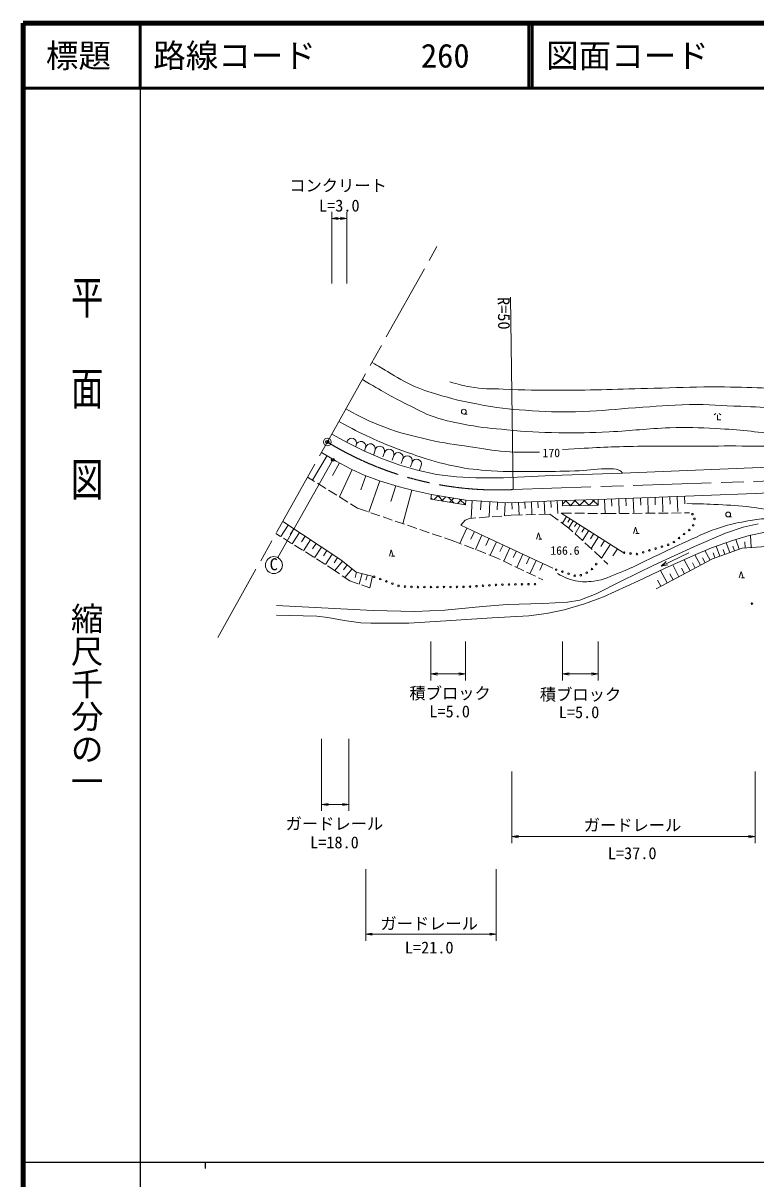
# Model space of a CAD drawing. Units: millimetres at full size, sheet at 1:1000; details may follow other scales. Extents: x 40000 to 680000, y 20000 to 380000.
# Drawn here: x 40000 to 152623, y 202409 to 380000 of the extents above; entities that cross this region are included whole.
import ezdxf
from ezdxf.enums import TextEntityAlignment as Align

# ---------------------------------------------------------------- set-up
doc = ezdxf.new("R2010")
doc.units = ezdxf.units.MM
doc.header["$LTSCALE"] = 1000
doc.header["$PDMODE"] = 32
doc.header["$PDSIZE"] = 500
doc.linetypes.add('CHAIN', pattern=[18.5, 12, -1.5, 3.5, -1.5])
for name, color, linetype, lineweight in [('M-BGD', 7, 'Continuous', 13), ('M-BMK', 2, 'CHAIN', 13), ('M-BMK-SRVR', 3, 'Continuous', 13), ('M-STR-HTXT', 7, 'Continuous', 13), ('M-STR-STRC', 7, 'Continuous', 13), ('M-TTL', 2, 'Continuous', 140), ('M-TTL-BAND', 7, 'Continuous', 25), ('M-TTL-LINE', 7, 'Continuous', 50)]:
    doc.layers.add(name, color=color, linetype=linetype, lineweight=lineweight)
doc.layers.add('M-OTRS', color=6, linetype='Continuous')
doc.layers.add('M-TTL-TXT', color=7, linetype='Continuous')
doc.styles.add('@ＭＳ ゴシック', font='')
doc.styles.add('ＭＳ ゴシック', font='')
doc.styles.get('@ＭＳ ゴシック').set_extended_font_data('@MS Gothic')
doc.styles.get('ＭＳ ゴシック').set_extended_font_data('MS Gothic')

# ---------------------------------------------------------------- blocks, each defined once
blk = doc.blocks.new('open_arrow')
at = {"color": 0, "linetype": 'Continuous', "lineweight": -2}
blk.add_lwpolyline([(7.5, 1.25), (0, 0), (7.5, -1.25)], dxfattribs=at)

msp = doc.modelspace()

# ---------------------------------------------------------------- hatches: boundary and pattern name
at = {"layer": 'M-BGD'}
h = msp.add_hatch(dxfattribs=at)
h.set_pattern_fill('USER', color=256, style=0, pattern_type=2)
h.set_pattern_definition([(45, (107978, 305959), (-707.1, 707.1), []), (315, (107978, 305959), (707.1, 707.1), [])])
h.paths.add_polyline_path([(107978, 305959), (108040, 306691), (102774, 307548), (102676, 306877)])
h = msp.add_hatch(dxfattribs=at)
h.set_pattern_fill('USER', color=256, style=0, pattern_type=2)
h.set_pattern_definition([(45, (128371, 305910), (-707.1, 707.1), []), (315, (128371, 305910), (707.1, 707.1), [])])
h.paths.add_polyline_path([(128371, 305910), (128371, 306783), (122895, 306658), (122905, 305833)])

# ---------------------------------------------------------------- linework, layer by layer
for p, q in [((107739, 319926), (108239, 319926)), ((146471, 320038), (146221, 319788)), ((146721, 319038), (146721, 319788)), ((147221, 319788), (146971, 320038)), ((147221, 319038), (146721, 319038)), ((89798, 315741), (89743, 315608)), ((91186, 315175), (91118, 314910)), ((92638, 314799), (92489, 314223)), ((94090, 314422), (93902, 313696)), ((86727, 313537), (84489, 309766)), ((95542, 314046), (95288, 313340)), ((96953, 313536), (96699, 312831)), ((98364, 313027), (98109, 312321)), ((88622, 312436), (87571, 310512)), ((90552, 311394), (88603, 307206)), ((99775, 312517), (99520, 311812)), ((101186, 312008), (100931, 311303)), ((83730, 310238), (84803, 309571)), ((85227, 309307), (86501, 308514)), ((92655, 310444), (91889, 308265)), ((94834, 309677), (93143, 304871)), ((86926, 308250), (88199, 307457)), ((97266, 308918), (96510, 306485)), ((99725, 308255), (98372, 303083)), ((140526, 307247), (140614, 304950)), ((141675, 307291), (141718, 306143)), ((88624, 307193), (89897, 306401)), ((90322, 306136), (91394, 305469)), ((91394, 305469), (92950, 304937)), ((109038, 306632), (108878, 303914)), ((110397, 306552), (110317, 305193)), ((111756, 306471), (111617, 304118)), ((112933, 306402), (112864, 305225)), ((114110, 306332), (113989, 304294)), ((115129, 306333), (115172, 305313)), ((116149, 306375), (116231, 304410)), ((117132, 306417), (117173, 305434)), ((118114, 306458), (118197, 304474)), ((119106, 306499), (119148, 305507)), ((120098, 306541), (120182, 304537)), ((121100, 306583), (121142, 305581)), ((122101, 306625), (122184, 304664)), ((129370, 306821), (129453, 304655)), ((130453, 306862), (130495, 305779)), ((131536, 306904), (131621, 304685)), ((132645, 306946), (132688, 305837)), ((133754, 306988), (133840, 304751)), ((134873, 307031), (134916, 305912)), ((135992, 307074), (136078, 304817)), ((137121, 307117), (137164, 305988)), ((138249, 307160), (138336, 304883)), ((139388, 307204), (139431, 306065)), ((93423, 304775), (94843, 304290)), ((95316, 304128), (96735, 303643)), ((107922, 303637), (108619, 303895)), ((108619, 303895), (109580, 303966)), ((110079, 304003), (111575, 304115)), ((112073, 304152), (113569, 304263)), ((114068, 304300), (115029, 304372)), ((115029, 304372), (116747, 304427)), ((117247, 304443), (118746, 304491)), ((119246, 304507), (120963, 304563)), ((120963, 304563), (122222, 303637)), ((122681, 304706), (132241, 298663)), ((122681, 304706), (124280, 304694)), ((123526, 304171), (122882, 303152)), ((124036, 303849), (123713, 303340)), ((124780, 304690), (126280, 304679)), ((126780, 304675), (128280, 304664)), ((128780, 304660), (130379, 304648)), ((130379, 304648), (131154, 304655)), ((131654, 304659), (133154, 304671)), ((133654, 304675), (135154, 304687)), ((135654, 304691), (137154, 304703)), ((137654, 304707), (139153, 304719)), ((139653, 304723), (141153, 304735)), ((141653, 304739), (142428, 304745)), ((148356, 304117), (148856, 304117)), ((80734, 302858), (79593, 301115)), ((81606, 302287), (81035, 301416)), ((97208, 303481), (98628, 302995)), ((99101, 302834), (100520, 302348)), ((100993, 302187), (102412, 301701)), ((108173, 302420), (107096, 300065)), ((122624, 303341), (123883, 302416)), ((124545, 303527), (123856, 302436)), ((123883, 302416), (124500, 301845)), ((125091, 303182), (124746, 302637)), ((125636, 302838), (124822, 301549)), ((126281, 302430), (125874, 301786)), ((126925, 302023), (125961, 300496)), ((133817, 301560), (134117, 302560)), ((134117, 302560), (134417, 301560)), ((78867, 301570), (79573, 301127)), ((79997, 300862), (81268, 300065)), ((82477, 301717), (81359, 300008)), ((83332, 301158), (82772, 300303)), ((84186, 300598), (83089, 298922)), ((102885, 301539), (104305, 301054)), ((104778, 300892), (106334, 300360)), ((106334, 300360), (107391, 299950)), ((109351, 301881), (108812, 300704)), ((110528, 301342), (109515, 299127)), ((111636, 300836), (111129, 299728)), ((112739, 300318), (111770, 298252)), ((118894, 300691), (119194, 301691)), ((119194, 301691), (119494, 300691)), ((119744, 300691), (119244, 300691)), ((124868, 301506), (125969, 300488)), ((126337, 300149), (127439, 299131)), ((127689, 301540), (127206, 300777)), ((128452, 301058), (127309, 299250)), ((129356, 300487), (128785, 299583)), ((134667, 301560), (134167, 301560)), ((148617, 298646), (148066, 300160)), ((150078, 299179), (149546, 300640)), ((150979, 299375), (150913, 300304)), ((151907, 299441), (151776, 301298)), ((81691, 299799), (82962, 299002)), ((83386, 298737), (84657, 297940)), ((85024, 300050), (84476, 299212)), ((85862, 299501), (84787, 297858)), ((86684, 298964), (86146, 298142)), ((87505, 298426), (86451, 296815)), ((96292, 298083), (96592, 299083)), ((96592, 299083), (96892, 298083)), ((107858, 299769), (109256, 299227)), ((109722, 299046), (111121, 298504)), ((113772, 299834), (113287, 298801)), ((114805, 299349), (113859, 297333)), ((115813, 298876), (115340, 297868)), ((116821, 298403), (115868, 296372)), ((127806, 298792), (128908, 297774)), ((130260, 299916), (128907, 297775)), ((131330, 299239), (130654, 298169)), ((142307, 298622), (138046, 296574)), ((145576, 297477), (144788, 298957)), ((146328, 297812), (146045, 298588)), ((147104, 298095), (146538, 299646)), ((147860, 298370), (147585, 299127)), ((149348, 298913), (149081, 299643)), ((85080, 297674), (86351, 296878)), ((86775, 296612), (87480, 296170)), ((88311, 297899), (87783, 297093)), ((89097, 297345), (87902, 295879)), ((89830, 296748), (89233, 296015)), ((97142, 298083), (96642, 298083)), ((111587, 298323), (112645, 297913)), ((112645, 297913), (113333, 297584)), ((113784, 297368), (115137, 296721)), ((117837, 297926), (117360, 296911)), ((118852, 297450), (117892, 295404)), ((119875, 296970), (119395, 295947)), ((129275, 297435), (129893, 296864)), ((138046, 296574), (138817, 297278)), ((138046, 296574), (139077, 296737)), ((140803, 294936), (139839, 296746)), ((142502, 295841), (141598, 297541)), ((143299, 296265), (142875, 297062)), ((144096, 296689), (143248, 298283)), ((144836, 297083), (144442, 297823)), ((87480, 296170), (88648, 295367)), ((89060, 295083), (90228, 294281)), ((90563, 296151), (89466, 294804)), ((91252, 295634), (91035, 294793)), ((92093, 295417), (91674, 293792)), ((92905, 295207), (92696, 294395)), ((93718, 294997), (93268, 293253)), ((115588, 296505), (116942, 295858)), ((117393, 295642), (118746, 294995)), ((138992, 293973), (137969, 295894)), ((139898, 294454), (139416, 295359)), ((141652, 295389), (141200, 296238)), ((150045, 294751), (150345, 295751)), ((150345, 295751), (150645, 294751)), ((90228, 294281), (91515, 293846)), ((91988, 293685), (93276, 293250)), ((119197, 294780), (119885, 294450)), ((138032, 293461), (137520, 294422)), ((150895, 294751), (150395, 294751))]:
    msp.add_line(p, q, dxfattribs=at)
for points in [[(87446, 316862), (89802, 315575), (92388, 314267), (95239, 313036), (97919, 312086), (100427, 311338), (103558, 310653), (106612, 310279), (109587, 310138), (113840, 310154), (121333, 310481), (132145, 310824), (157075, 311887), (161421, 312004), (165300, 311864), (168465, 311599), (170584, 311215)], [(85867, 314048), (88131, 312704), (90397, 311466), (92407, 310531), (94931, 309643), (97665, 308794), (99986, 308187), (102774, 307548), (108040, 306691), (107978, 305959), (102676, 306877), (102774, 307548)], [(128371, 306783), (152497, 307704), (155792, 307868), (157802, 307798), (160139, 307518), (162008, 307120), (164485, 306326), (166612, 305321), (168481, 304339), (171823, 302377), (173900, 300943), (175375, 299832), (174824, 299167), (177338, 297163), (178002, 297931), (175375, 299832)], [(108040, 306691), (114530, 306308), (122895, 306658), (128371, 306783), (128371, 305910), (122905, 305833), (122895, 306658)], [(78919, 290517), (93801, 289744), (100183, 289601), (104820, 289773), (110601, 290345), (114379, 290660), (119902, 290832), (123652, 291003), (125540, 291347), (128059, 292320), (131923, 294266), (136960, 296699), (143170, 299561), (147950, 301621), (150669, 302566), (152958, 303052)], [(79897, 303405), (88854, 297543), (91172, 295654), (93834, 294968)], [(107922, 303637), (107264, 302836), (111643, 300832), (121402, 296253)], [(78938, 289013), (83040, 288918), (85139, 288860), (86856, 288670), (89356, 288231), (91912, 287868), (93458, 287811), (99277, 287802), (104972, 288145), (112099, 288603), (117737, 288946), (120427, 289261), (123175, 289834), (126294, 290778), (129213, 291866), (134594, 294327), (138601, 296187), (143037, 298191), (145784, 299393), (149018, 300480), (151565, 301253), (154112, 301797)], [(137308, 293076), (145937, 297670), (150531, 299344), (154180, 299601), (157129, 298958), (159503, 297627), (161692, 295909), (162879, 295028)]]:
    msp.add_lwpolyline(points, dxfattribs=at)
for centre, radius in [((107739, 320301), 375), ((142873, 304545), 125), ((143180, 303825), 125), ((148356, 304492), 375), ((142384, 302112), 125), ((142981, 302845), 125), ((140017, 300269), 125), ((140806, 300883), 125), ((141595, 301498), 125), ((132365, 298645), 125), ((133355, 298504), 125), ((134342, 298406), 125), ((135300, 298693), 125), ((136257, 298981), 125), ((137215, 299268), 125), ((138173, 299555), 125), ((139131, 299843), 125), ((128083, 296874), 125), ((93951, 294924), 125), ((121928, 296027), 125), ((122878, 295713), 125), ((123827, 295399), 125), ((124777, 295085), 125), ((125711, 295169), 125), ((126634, 295554), 125), ((127426, 296120), 125), ((94888, 294575), 125), ((95825, 294226), 125), ((96762, 293877), 125), ((97699, 293528), 125), ((98687, 293423), 125), ((99686, 293373), 125), ((100685, 293338), 125), ((101685, 293343), 125), ((102685, 293349), 125), ((103685, 293354), 125), ((104685, 293360), 125), ((105685, 293365), 125), ((106685, 293371), 125), ((107685, 293376), 125), ((108684, 293408), 125), ((109681, 293476), 125), ((110679, 293543), 125), ((111677, 293611), 125), ((112675, 293679), 125), ((113673, 293727), 125), ((114673, 293740), 125), ((115673, 293754), 125), ((116673, 293767), 125), ((117673, 293780), 125), ((118673, 293793), 125), ((152024, 290801), 125)]:
    msp.add_circle(centre, radius, dxfattribs=at)
at = {"layer": 'M-BGD', "lineweight": 25}
msp.add_circle((87610, 312906), 200, dxfattribs=at)
at = {"layer": 'M-BGD'}
for centre, start, end in [((90492, 315458), 337.81235, 157.81235), ((91912, 314987), 345.4661, 165.4661), ((93364, 314610), 345.4661, 165.4661), ((94816, 314234), 345.4661, 165.4661), ((96248, 313791), 340.14624, 160.14624), ((97659, 313282), 340.14624, 160.14624), ((99070, 312772), 340.14624, 160.14624), ((100480, 312263), 340.14624, 160.14624)]:
    msp.add_arc(centre, 750, start, end, dxfattribs=at)
for points, knots in [([(93622, 327873), (94754, 327185), (95056, 327009), (95984, 326471), (97595, 325539), (98443, 324894), (100163, 324182), (101757, 323521), (102682, 323223), (104341, 322751), (106856, 322035), (108293, 321720), (110867, 321262), (113713, 320757), (115337, 320623), (118222, 320433), (121245, 320233), (122949, 320237), (125978, 320318), (129159, 320403), (130930, 320686), (134106, 320890), (137358, 321100), (139176, 321319), (142434, 321377), (145510, 321432), (147231, 321239), (150305, 321119), (154643, 320951), (157069, 320737), (161409, 320604), (164818, 320500), (166736, 320699), (170138, 320461), (173042, 320258), (174725, 320387), (177551, 319688), (179202, 319280), (180151, 319016), (181643, 318200), (182799, 317568), (183411, 317108), (184334, 316168), (185791, 314685), (186320, 313600), (187482, 311875), (189053, 309542), (189726, 308099), (191317, 305779), (192877, 303504), (193754, 302224), (195495, 300084), (197315, 297847), (198347, 296596), (200361, 294532), (201498, 293365), (202097, 292655), (203394, 291670), (205257, 290255), (206445, 289660), (208489, 288522), (211345, 286930), (212983, 286100), (215958, 284744), (217554, 284016), (218522, 283776), (220108, 283027), (221536, 282351), (222343, 281980), (223714, 281195), (224654, 280657), (224972, 280466), (226080, 279752)], [0, 0, 0, 0, 1, 1, 1, 2, 2, 2, 3, 3, 3, 4, 4, 4, 5, 5, 5, 6, 6, 6, 7, 7, 7, 8, 8, 8, 9, 9, 9, 10, 10, 10, 11, 11, 11, 12, 12, 12, 13, 13, 13, 14, 14, 14, 15, 15, 15, 16, 16, 16, 17, 17, 17, 18, 18, 18, 19, 19, 19, 20, 20, 20, 21, 21, 21, 22, 22, 22, 23, 23, 23, 24, 24, 24, 24]), ([(92148, 325244), (95370, 323339), (96257, 322762), (99016, 321410), (100615, 320626), (101468, 320066), (103156, 319502), (105155, 318834), (106333, 318635), (108403, 318242), (110694, 317808), (112006, 317720), (114328, 317508), (117450, 317223), (119206, 317093), (122341, 317050), (125371, 317008), (127070, 317056), (130097, 317193), (133735, 317358), (135759, 317706), (139399, 317823), (142170, 317912), (143727, 317849), (146496, 317708), (150273, 317516), (152372, 317178), (156141, 316878), (161002, 316492), (163740, 316453), (168591, 315962), (171460, 315672), (173120, 315746), (175917, 315046), (177454, 314662), (178321, 314380), (179724, 313644), (181585, 312667), (182430, 311766), (183960, 310324), (185460, 308910), (185947, 307795), (187222, 306174), (189502, 303278), (190778, 301655), (193061, 298762), (194728, 296648), (195636, 295442), (197334, 293353), (198175, 292319), (198686, 291774), (199548, 290758), (199996, 290229), (200320, 289987), (200693, 289403), (200846, 289162), (200907, 289072), (201060, 288771)], [0, 0, 0, 0, 1, 1, 1, 2, 2, 2, 3, 3, 3, 4, 4, 4, 5, 5, 5, 6, 6, 6, 7, 7, 7, 8, 8, 8, 9, 9, 9, 10, 10, 10, 11, 11, 11, 12, 12, 12, 13, 13, 13, 14, 14, 14, 15, 15, 15, 16, 16, 16, 17, 17, 17, 18, 18, 18, 19, 19, 19, 19]), ([(105579, 324904), (106993, 324451), (107463, 324340), (108699, 324103), (110646, 323729), (111784, 323859), (113764, 323760), (117159, 323589), (119066, 323585), (122465, 323588), (128134, 323592), (131307, 323777), (136975, 323903), (140452, 323980), (142398, 324089), (145876, 324103), (151299, 324124), (154334, 323839), (159756, 323760), (163982, 323698), (165328, 323687), (170575, 323674)], [0, 0, 0, 0, 1, 1, 1, 2, 2, 2, 3, 3, 3, 4, 4, 4, 5, 5, 5, 6, 6, 6, 7, 7, 7, 7]), ([(89607, 320715), (92233, 319294), (93081, 318858), (95429, 317953), (98064, 316937), (99630, 316602), (102384, 315978), (104838, 315421), (106249, 315286), (108737, 314905), (110828, 314584), (111994, 314331), (114103, 314175), (116144, 314023), (116880, 314036), (119341, 314089)], [0, 0, 0, 0, 1, 1, 1, 2, 2, 2, 3, 3, 3, 4, 4, 4, 5, 5, 5, 5]), ([(88522, 318781), (90803, 317543), (91470, 317208), (93415, 316312), (96068, 315090), (97605, 314503), (100379, 313584), (102692, 312817), (103999, 312382), (106389, 311905), (108539, 311476), (109772, 311362), (111960, 311218), (114638, 311043), (116146, 311105), (118829, 311104), (121169, 311102), (122481, 311120), (124820, 311199), (126664, 311261), (127688, 311509), (129533, 311504), (130162, 311503), (130529, 311582), (131142, 311441), (131373, 311388), (131513, 311363), (131714, 311237), (131912, 311114), (131984, 311025), (132145, 310824)], [0, 0, 0, 0, 1, 1, 1, 2, 2, 2, 3, 3, 3, 4, 4, 4, 5, 5, 5, 6, 6, 6, 7, 7, 7, 8, 8, 8, 9, 9, 9, 10, 10, 10, 10]), ([(122895, 314494), (128131, 314784), (129522, 314866), (133775, 314962), (137765, 315052), (140001, 314997), (143992, 315005), (146943, 315010), (148597, 315053), (151548, 315005), (153661, 314970), (154848, 315011), (156957, 314876), (157329, 314852), (157541, 314854), (157906, 314776), (158434, 314663), (158735, 314515), (159146, 314165), (159428, 313926), (159459, 313673), (159585, 313326), (159768, 312821), (159741, 312561), (159738, 311959)], [0, 0, 0, 0, 1, 1, 1, 2, 2, 2, 3, 3, 3, 4, 4, 4, 5, 5, 5, 6, 6, 6, 7, 7, 7, 8, 8, 8, 8]), ([(142023, 306165), (144336, 306124), (144955, 306111), (146832, 306013), (148809, 305909), (149926, 305903), (151888, 305631), (153467, 305413), (154366, 305303), (155895, 304849), (157090, 304494), (157714, 304156), (158852, 303647), (160297, 303000), (161130, 302658), (162458, 301796), (163290, 301256), (163725, 300898), (164442, 300213), (164972, 299706), (165390, 299493), (165721, 298839), (165982, 298322), (166043, 298039), (166125, 297412)], [0, 0, 0, 0, 1, 1, 1, 2, 2, 2, 3, 3, 3, 4, 4, 4, 5, 5, 5, 6, 6, 6, 7, 7, 7, 8, 8, 8, 8]), ([(122157, 295409), (123288, 294800), (123753, 294543), (124876, 294322), (125961, 294107), (126612, 294118), (127709, 294264), (129363, 294486), (130216, 294979), (131773, 295581), (133891, 296399), (134983, 297079), (137039, 298042), (139018, 298969), (140107, 299531), (142105, 300418), (144116, 301310), (145214, 301904), (147313, 302564), (148715, 303005), (149530, 303165), (150977, 303423), (152110, 303625), (152745, 303800), (153896, 303823), (154948, 303845), (155551, 303867), (156586, 303680), (157182, 303573), (157536, 303526), (158074, 303251), (158501, 303033), (158671, 302907), (159085, 302554)], [0, 0, 0, 0, 1, 1, 1, 2, 2, 2, 3, 3, 3, 4, 4, 4, 5, 5, 5, 6, 6, 6, 7, 7, 7, 8, 8, 8, 9, 9, 9, 10, 10, 10, 11, 11, 11, 11])]:
    msp.add_open_spline(points, degree=3, knots=knots, dxfattribs=at)
at = {"layer": 'M-BMK'}
for p, q in [((86760, 315639), (103604, 345667)), ((69915, 285611), (86760, 315639)), ((115286, 308324), (156882, 309729))]:
    msp.add_line(p, q, dxfattribs=at)
msp.add_arc((112892, 358266), 50000, 238.48956, 272.74419, dxfattribs=at)
at = {"layer": 'M-BMK-SRVR'}
msp.add_circle((86760, 315639), 600, dxfattribs=at)
msp.add_point((86760, 315639), dxfattribs=at)
at = {"layer": 'M-OTRS'}
msp.add_point((86760, 315639), dxfattribs=at)
at = {"layer": 'M-STR-HTXT'}
for p, q in [((87446, 340000), (87446, 351000)), ((87446, 350000), (89743, 350000)), ((89743, 340000), (89743, 351000)), ((115293, 308324), (114898, 337913)), ((102676, 285000), (102676, 279000)), ((107978, 285000), (107978, 279000)), ((122905, 285000), (122905, 279000)), ((128371, 285000), (128371, 279000)), ((102676, 280000), (107978, 280000)), ((122905, 280000), (128371, 280000)), ((85867, 270000), (85867, 258945)), ((90073, 270000), (90073, 258945)), ((115129, 265000), (115129, 254000)), ((152497, 265000), (152497, 254000)), ((85867, 259945), (90073, 259945)), ((115129, 255000), (152497, 255000)), ((92655, 250000), (92655, 239000)), ((112731, 250000), (112731, 239000)), ((92655, 240000), (112731, 240000))]:
    msp.add_line(p, q, dxfattribs=at)
at = {"layer": 'M-STR-STRC'}
msp.add_line((87610, 312906), (79141, 297886), dxfattribs=at)
msp.add_circle((78550, 296725), 1300, dxfattribs=at)
at = {"layer": 'M-TTL'}
for p, q in [((40000, 380000), (40000, 20000)), ((680000, 380000), (40000, 380000))]:
    msp.add_line(p, q, dxfattribs=at)
at = {"layer": 'M-TTL-BAND'}
for p, q in [((58000, 370000), (58000, 20000)), ((40000, 205000), (579000, 205000)), ((68000, 205000), (68000, 204000))]:
    msp.add_line(p, q, dxfattribs=at)
at = {"layer": 'M-TTL-LINE'}
for p, q in [((58000, 380000), (58000, 370000)), ((117750, 380000), (117750, 370000)), ((118250, 380000), (118250, 370000)), ((40000, 370000), (680000, 370000))]:
    msp.add_line(p, q, dxfattribs=at)

# ---------------------------------------------------------------- block references
at = {"layer": 'M-STR-HTXT', "xscale": 133, "yscale": 133}
for p in [(87446, 350000), (102676, 280000), (122905, 280000), (85867, 259945), (115129, 255000), (92655, 240000)]:
    msp.add_blockref('open_arrow', p, dxfattribs=at)
at = {"layer": 'M-STR-HTXT', "xscale": 133, "yscale": 133, "rotation": 180}
for p in [(89743, 350000), (107978, 280000), (128371, 280000), (90073, 259945), (152497, 255000), (112731, 240000)]:
    msp.add_blockref('open_arrow', p, dxfattribs=at)

# ---------------------------------------------------------------- texts
at = {"layer": 'M-BGD', "style": 'ＭＳ ゴシック'}
for s, p in [('170', (121177, 313960)), ('166.6', (123274, 298967))]:
    msp.add_text(s, height=1320, dxfattribs=at).set_placement(p, align=Align.MIDDLE_CENTER)
at = {"layer": 'M-STR-HTXT', "style": 'ＭＳ ゴシック'}
for s, p in [('コンクリート', (88406, 355048)), ('積ブロック', (105622, 277032)), ('積ブロック', (125674, 276833)), ('ガードレール', (87846, 256988)), ('ガードレール', (133666, 256768)), ('ガードレール', (102415, 241647))]:
    msp.add_text(s, height=1833, dxfattribs=at).set_placement(p, align=Align.MIDDLE_CENTER)
for s, p in [('L=3.0', (88594, 350500)), ('L=5.0', (105555, 272769)), ('L=5.0', (125438, 272653)), ('L=18.0', (87846, 252650)), ('L=37.0', (133614, 250985)), ('L=21.0', (102415, 236494))]:
    msp.add_text(s, height=1833, dxfattribs=at).set_placement(p, align=Align.BOTTOM_CENTER)
msp.add_text('R=50', height=1833, rotation=270.764, dxfattribs=at).set_placement((112398, 337880), align=Align.BOTTOM_LEFT)
at = {"layer": 'M-STR-STRC', "style": 'ＭＳ ゴシック'}
msp.add_text('C', height=1833, dxfattribs=at).set_placement((77891, 295386), align=Align.BOTTOM_LEFT)
at = {"layer": 'M-TTL-BAND', "style": '@ＭＳ ゴシック', "width": 1.4}
msp.add_text('平  面  図', height=3666, rotation=270, dxfattribs=at).set_placement((49777, 306475), align=Align.MIDDLE_RIGHT)
at = {"layer": 'M-TTL-BAND', "style": '@ＭＳ ゴシック'}
msp.add_text('縮尺千分の一', height=3666, rotation=270, dxfattribs=at).set_placement((49777, 261030), align=Align.MIDDLE_RIGHT)
at = {"layer": 'M-TTL-TXT', "style": 'ＭＳ ゴシック'}
msp.add_text('標題', height=3666, dxfattribs=at).set_placement((48500, 375000), align=Align.MIDDLE_CENTER)
for s, p in [('路線コード', (60000, 375000)), ('260', (101142, 375000)), ('図面コード', (120380, 375000))]:
    msp.add_text(s, height=3666, dxfattribs=at).set_placement(p, align=Align.MIDDLE_LEFT)

doc.saveas('drawing.dxf')
